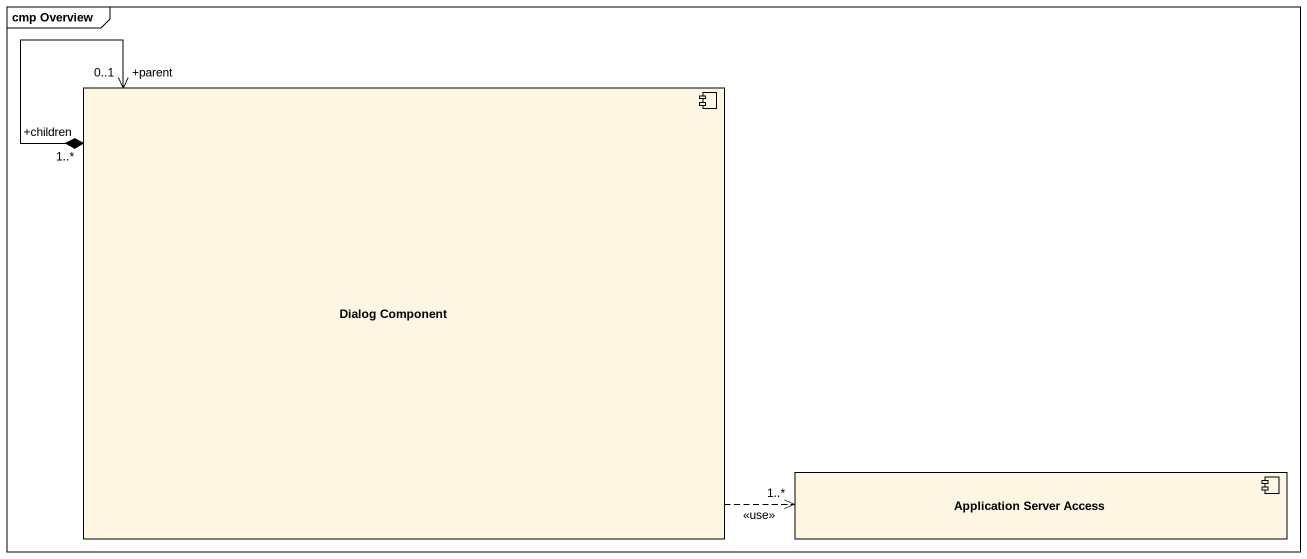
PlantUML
@startuml
mainframe cmp Overview
component "Dialog Component" as Dialog_Component
component "Application Server Access" as Application_Server_Access
Dialog_Component "+parent\n0..1" <--* "+children\n1..*" Dialog_Component
Dialog_Component .right.> "1..*" Application_Server_Access : <<use>>
@enduml
